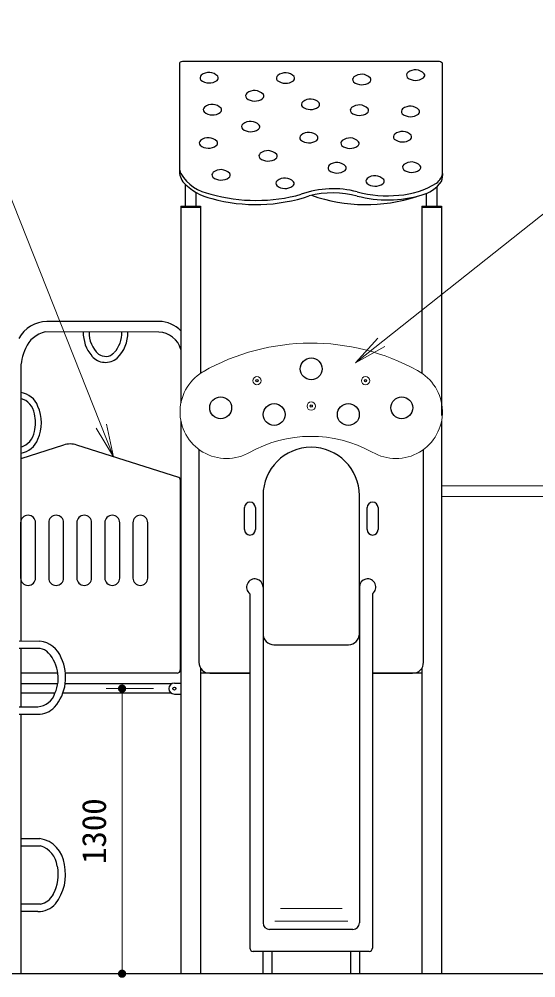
# Model space of a CAD drawing. Units: millimetres at full size, sheet at 1:60; details may follow other scales. Extents: x 900 to 24300, y 900 to 16920.
# Drawn here: x 13637 to 15995, y 3516 to 7887 of the extents above; entities that cross this region are included whole.
import ezdxf
from ezdxf.enums import TextEntityAlignment as Align

# ---------------------------------------------------------------- set-up
doc = ezdxf.new("R2010")
doc.units = ezdxf.units.MM
doc.header["$LTSCALE"] = 60
for name, color, linetype, lineweight in [('D-STR', 1, 'Continuous', 13), ('D-STR-1', 1, 'Continuous', 25), ('D-STR-2', 82, 'Continuous', 13), ('D-STR-3', 251, 'Continuous', 9), ('D-STR-DIM', 7, 'Continuous', 13), ('D-STR-HTXT', 7, 'Continuous', 13)]:
    doc.layers.add(name, color=color, linetype=linetype, lineweight=lineweight)
doc.styles.add('ＭＳ ゴシック', font='')
doc.styles.get('ＭＳ ゴシック').set_extended_font_data('MS Gothic')

# ---------------------------------------------------------------- blocks, each defined once
blk = doc.blocks.new('open_arrow')
at = {"color": 0, "linetype": 'Continuous', "lineweight": -2}
blk.add_lwpolyline([(7.5, 1.25), (0, 0), (7.5, -1.25)], dxfattribs=at)
blk = doc.blocks.new('filled_dot')
at = {"color": 0, "linetype": 'Continuous', "lineweight": -2, "const_width": 1.25}
blk.add_lwpolyline([(-0.625, 0, 1), (0.625, 0, 1)], format="xyb", close=True, dxfattribs=at)

msp = doc.modelspace()

# ---------------------------------------------------------------- linework, layer by layer
at = {"layer": 'D-STR'}
for p, q in [((15564.87, 5759.41), (18450.47, 5759.41)), ((15564.87, 5710.81), (18450.47, 5710.81))]:
    msp.add_line(p, q, dxfattribs=at)
for centre, radius, start, end in [((14970.32, 5410.11), 1000, 61.01409, 119.59366), ((14584.09, 6096.34), 212.5, 117.55617, 300.41617), ((15356.54, 6096.34), 212.5, 239.58383, 62.44383), ((14970.32, 5410.11), 575, 61.01428, 119.75768)]:
    msp.add_arc(centre, radius, start, end, dxfattribs=at)
at = {"layer": 'D-STR-1'}
for p, q in [((15549.32, 7694.77), (14382.58, 7694.28)), ((14369.32, 7686.32), (14369.32, 7210.98)), ((15569.9, 7189.73), (15569.9, 7686.32)), ((14396.02, 7035.11), (14396.02, 7134.38)), ((14444.62, 7035.11), (14444.77, 7097.01)), ((15496.02, 7035.11), (15496.02, 7092.45)), ((15544.62, 7035.11), (15544.62, 7124.09)), ((14375.77, 7035.11), (14375.77, 6138.25)), ((14375.77, 7035.11), (14464.87, 7035.11)), ((14375.77, 7030.61), (14464.87, 7030.61)), ((14464.87, 7035.11), (14464.87, 6272.24)), ((15475.77, 7035.11), (15475.77, 6272.24)), ((15475.77, 7035.11), (15564.87, 7035.11)), ((15475.77, 7030.61), (15564.87, 7030.61)), ((15564.87, 7035.11), (15564.87, 6079.58)), ((14276.63, 6509.05), (13764.09, 6509.05)), ((14275.26, 6460.52), (13756.55, 6461.21)), ((13644.56, 6285.11), (13644.56, 5052.06)), ((14375.77, 6054.42), (14375.77, 3535.11)), ((15564.87, 6054.42), (15564.87, 3535.11)), ((13840, 5945.46), (13644.56, 5883.23)), ((14365.85, 5797.32), (13900.63, 5945.46)), ((14457.82, 5925.42), (14457.82, 4955.11)), ((15482.82, 4955.11), (15482.82, 5925.42)), ((14372.82, 5787.8), (14372.82, 4920.11)), ((14750.32, 5715.11), (14750.32, 5085.11)), ((15190.32, 5085.11), (15190.32, 5715.11)), ((14665.32, 5560.11), (14665.32, 5660.11)), ((14715.32, 5660.11), (14715.32, 5560.11)), ((15225.32, 5560.11), (15225.32, 5660.11)), ((15275.32, 5660.11), (15275.32, 5560.11)), ((13644.32, 5591.11), (13644.32, 5339.11)), ((13712.32, 5339.11), (13712.32, 5591.11)), ((13772.32, 5591.11), (13772.32, 5339.11)), ((13840.32, 5339.11), (13840.32, 5591.11)), ((13900.32, 5591.11), (13900.32, 5339.11)), ((13968.32, 5339.11), (13968.32, 5591.11)), ((14028.32, 5591.11), (14028.32, 5339.11)), ((14096.32, 5339.11), (14096.32, 5591.11)), ((14156.32, 5591.11), (14156.32, 5339.11)), ((14224.32, 5339.11), (14224.32, 5591.11)), ((14750.32, 5297.61), (14750.32, 3767.06)), ((15190.32, 5297.61), (15190.32, 3767.06)), ((14690.32, 5267.61), (14690.32, 3652.11)), ((15250.32, 5267.61), (15250.32, 3652.11)), ((13637.43, 5052.11), (13731.64, 5051.5)), ((14800.32, 5035.11), (15140.32, 5035.11)), ((14800.32, 5035.11), (15140.32, 5035.11)), ((13722.79, 5018.11), (13637.43, 5018.11)), ((13644.56, 5018.11), (13644.56, 4752.11)), ((13814.4, 4905.11), (13644.56, 4905.11)), ((14357.82, 4905.11), (13848.82, 4905.11)), ((14464.87, 4929.51), (14464.87, 3535.11)), ((14690.32, 4905.11), (14464.87, 4905.11)), ((14507.82, 4905.11), (14690.32, 4905.11)), ((15475.77, 4905.11), (15250.32, 4905.11)), ((15250.32, 4905.11), (15432.82, 4905.11)), ((15475.77, 4929.51), (15475.77, 3535.11)), ((13813.74, 4856.46), (13644.56, 4856.46)), ((14332.76, 4856.46), (13847.5, 4856.46)), ((14345.77, 4860.11), (14375.77, 4860.11)), ((13800.99, 4813.76), (13644.56, 4813.76)), ((14332.76, 4813.76), (13836.61, 4813.76)), ((14345.77, 4810.11), (14375.77, 4810.11)), ((13637.43, 4752.11), (13722.79, 4752.11)), ((13637.43, 4718.11), (13722.71, 4718.11)), ((13644.56, 4718.11), (13644.56, 3535.11)), ((13644.56, 4152.11), (13731.64, 4151.5)), ((13644.56, 4118.11), (13734.38, 4117.82)), ((13734.38, 3852.4), (13644.56, 3852.4)), ((13723.36, 3818.1), (13644.56, 3818.11)), ((15160.32, 3737.06), (14780.32, 3737.06)), ((15235.32, 3637.11), (14705.32, 3637.11)), ((14748.97, 3637.11), (14748.97, 3535.11)), ((14791.67, 3535.11), (14791.67, 3637.11)), ((15148.97, 3637.11), (15148.97, 3535.11)), ((15191.67, 3535.11), (15191.67, 3637.11)), ((19066.53, 3535.11), (11787.07, 3535.11))]:
    msp.add_line(p, q, dxfattribs=at)
for centre, radius in [((14970.32, 6292.65), 50), ((14722.63, 6238.78), 5), ((14722.63, 6238.78), 5), ((15218, 6238.78), 5), ((15218, 6238.78), 5), ((14557.17, 6115.26), 50), ((15383.46, 6115.26), 50), ((14801.19, 6084.47), 50), ((14970.32, 6123.1), 5), ((14970.32, 6123.1), 5), ((15139.44, 6084.47), 50), ((14345.77, 4835.11), 6.93)]:
    msp.add_circle(centre, radius, dxfattribs=at)
for centre, radius, start, end in [((14386.34, 7666.26), 28.27, 97.63863, 118.86809), ((15547.17, 7660.26), 34.58, 48.90836, 86.4376), ((14375.4, 7685.51), 6.14, 116.25639, 172.40425), ((15445.8, 7599.88), 55.85, 43.67384, 128.73093), ((14478.28, 7619.58), 15.63, 129.30244, 219.92797), ((14504.52, 7657.7), 61.48, 231.55833, 305.59219), ((14503.32, 7588.1), 55.85, 43.67384, 128.73093), ((14531.22, 7619.13), 14.6, 308.46445, 31.07162), ((14827.22, 7618.16), 15.63, 129.30244, 219.92797), ((14853.46, 7656.28), 61.48, 231.55833, 305.59219), ((14852.27, 7586.68), 55.85, 43.67384, 128.73093), ((14880.16, 7617.72), 14.6, 308.46445, 31.07162), ((15174.87, 7611.43), 15.63, 129.30244, 219.92797), ((15199.92, 7579.95), 55.85, 43.67384, 128.73093), ((15227.81, 7610.99), 14.6, 308.46445, 31.07162), ((15420.76, 7631.35), 15.63, 129.30244, 219.92797), ((15446.99, 7669.48), 61.48, 231.55833, 305.59219), ((15473.7, 7630.91), 14.6, 308.46445, 31.07162), ((14711.51, 7505.61), 55.85, 43.67384, 128.73093), ((15201.11, 7649.55), 61.48, 231.55833, 305.59219), ((14686.46, 7537.09), 15.63, 129.30244, 219.92797), ((14712.7, 7575.21), 61.48, 231.55833, 305.59219), ((14739.4, 7536.64), 14.6, 308.46445, 31.07162), ((14966.51, 7467.13), 55.85, 43.67384, 128.73093), ((14493.43, 7473.84), 15.63, 129.30244, 219.92797), ((14518.48, 7442.37), 55.85, 43.67384, 128.73093), ((14546.37, 7473.4), 14.6, 308.46445, 31.07162), ((14941.46, 7498.61), 15.63, 129.30244, 219.92797), ((14967.7, 7536.73), 61.48, 231.55833, 305.59219), ((14994.4, 7498.17), 14.6, 308.46445, 31.07162), ((15164.09, 7471.55), 15.63, 129.30244, 219.92797), ((15189.14, 7440.07), 55.85, 43.67384, 128.73093), ((15217.03, 7471.11), 14.6, 308.46445, 31.07162), ((15397.31, 7465.68), 15.63, 129.30244, 219.92797), ((15422.35, 7434.2), 55.85, 43.67384, 128.73093), ((14519.67, 7511.97), 61.48, 231.55833, 305.59219), ((15190.33, 7509.67), 61.48, 231.55833, 305.59219), ((15423.54, 7503.8), 61.48, 231.55833, 305.59219), ((15450.25, 7465.24), 14.6, 308.46445, 31.07162), ((14667.9, 7396.96), 15.63, 129.30244, 219.92797), ((14694.14, 7435.08), 61.48, 231.55833, 305.59219), ((14692.94, 7365.49), 55.85, 43.67384, 128.73093), ((14720.84, 7396.52), 14.6, 308.46445, 31.07162), ((14500.13, 7290.78), 55.85, 43.67384, 128.73093), ((14933.72, 7346.44), 15.63, 129.30244, 219.92797), ((14958.77, 7314.96), 55.85, 43.67384, 128.73093), ((14986.66, 7345.99), 14.6, 308.46445, 31.07162), ((15146.15, 7289.62), 55.85, 43.67384, 128.73093), ((15361.01, 7350.65), 15.63, 129.30244, 219.92797), ((15386.06, 7319.18), 55.85, 43.67384, 128.73093), ((15413.95, 7350.21), 14.6, 308.46445, 31.07162), ((14475.09, 7322.26), 15.63, 129.30244, 219.92797), ((14501.33, 7360.38), 61.48, 231.55833, 305.59219), ((14528.03, 7321.81), 14.6, 308.46445, 31.07162), ((14959.96, 7384.56), 61.48, 231.55833, 305.59219), ((15121.11, 7321.1), 15.63, 129.30244, 219.92797), ((15147.35, 7359.22), 61.48, 231.55833, 305.59219), ((15174.05, 7320.66), 14.6, 308.46445, 31.07162), ((15387.25, 7388.78), 61.48, 231.55833, 305.59219), ((14747.34, 7263.29), 15.63, 129.30244, 219.92797), ((14772.39, 7231.81), 55.85, 43.67384, 128.73093), ((14800.28, 7262.84), 14.6, 308.46445, 31.07162), ((14773.58, 7301.41), 61.48, 231.55833, 305.59219), ((15062.51, 7208.88), 15.63, 129.30244, 219.92797), ((15087.56, 7177.41), 55.85, 43.67384, 128.73093), ((15115.45, 7208.44), 14.6, 308.46445, 31.07162), ((15402.68, 7211.62), 15.63, 129.30244, 219.92797), ((15427.72, 7180.15), 55.85, 43.67384, 128.73093), ((15455.62, 7211.18), 14.6, 308.46445, 31.07162), ((14457.28, 7197.42), 88.69, 172.65599, 215.44591), ((14438.57, 7209.72), 69.27, 178.95573, 202.89357), ((14548.99, 7291.83), 205.55, 212.04443, 259.57994), ((14532.83, 7176.66), 15.63, 129.30244, 219.92797), ((14557.87, 7145.18), 55.85, 43.67384, 128.73093), ((14585.77, 7176.22), 14.6, 308.46445, 31.07162), ((15088.75, 7247.01), 61.48, 231.55833, 305.59219), ((15260.67, 7117.3), 55.85, 43.67384, 128.73093), ((15428.91, 7249.75), 61.48, 231.55833, 305.59219), ((15505.34, 7192.83), 64.63, 304.48313, 357.25294), ((15482.1, 7179.94), 88.34, 338.35058, 6.3598), ((14568.12, 7308.38), 244.74, 221.57148, 257.89417), ((14559.06, 7214.78), 61.48, 231.55833, 305.59219), ((14824.62, 7138.36), 15.63, 129.30244, 219.92797), ((14850.86, 7176.48), 61.48, 231.55833, 305.59219), ((14849.67, 7106.88), 55.85, 43.67384, 128.73093), ((14877.56, 7137.92), 14.6, 308.46445, 31.07162), ((15235.62, 7148.78), 15.63, 129.30244, 219.92797), ((15261.86, 7186.9), 61.48, 231.55833, 305.59219), ((15288.56, 7148.34), 14.6, 308.46445, 31.07162), ((15343.05, 7462.52), 379.29, 274.07351, 301.62532), ((15439.34, 7232.63), 151.21, 282.67981, 325.66745), ((14719.43, 7818.75), 758.07, 254.10542, 285.7124), ((14718.66, 7802.3), 760.49, 254.60721, 288.61809), ((15070.06, 6679.03), 434.98, 75.29664, 109.51966), ((15069.25, 6652.98), 441.98, 75.42683, 104.11767), ((15219.49, 7783.89), 742.25, 250.50249, 288.21273), ((15319.8, 7633.98), 552.08, 255.38142, 275.21613), ((15318.63, 7608.37), 545.42, 255.32596, 286.38993), ((13765.77, 6363.45), 145.61, 90.65788, 152.47495), ((14272.98, 6365.25), 143.84, 44.34252, 88.54721), ((13782.38, 6338.88), 125.03, 101.91983, 157.71946), ((14097.89, 6459.32), 168.32, 179.43487, 219.68644), ((14085.44, 6456.49), 128.8, 178.01748, 228.20139), ((13973.18, 6457.01), 133.13, 317.3677, 1.60794), ((13977.59, 6455.71), 155.92, 313.27427, 1.83808), ((14268.97, 6348.88), 111.83, 17.08704, 86.77691), ((13879.68, 6286.71), 235.13, 154.94668, 180.39201), ((14031.18, 6403.97), 81.59, 220.71233, 310.77953), ((14031.8, 6402.52), 52.97, 232.5505, 315.60229), ((13630.73, 6087.3), 98.82, 20.44477, 81.95153), ((13621.09, 6074.16), 86.97, 8.95378, 74.34388), ((13558.59, 6047.11), 180.89, 335.6046, 24.3954), ((13554.64, 6047.11), 157.68, 345.08117, 14.91883), ((13621.09, 6020.05), 86.97, 285.65612, 351.04622), ((13630.73, 6006.91), 98.82, 278.04847, 339.55523), ((13870.32, 5850.17), 100, 72.35458, 107.64542), ((14970.32, 5715.11), 220, 0, 180), ((14362.82, 5787.8), 10, 0, 72.33709), ((14690.32, 5660.11), 25, 0, 180), ((15250.32, 5660.11), 25, 0, 180), ((13678.32, 5591.11), 34, 0, 180), ((13806.32, 5591.11), 34, 0, 180), ((13934.32, 5591.11), 34, 0, 180), ((14062.32, 5591.11), 34, 0, 180), ((14190.32, 5591.11), 34, 0, 180), ((14690.32, 5560.11), 25, 180, 0), ((15250.32, 5560.11), 25, 180, 0), ((13678.32, 5339.11), 34, 180, 0), ((13806.32, 5339.11), 34, 180, 0), ((13934.32, 5339.11), 34, 180, 0), ((14062.32, 5339.11), 34, 180, 0), ((14190.32, 5339.11), 34, 180, 0), ((14712.82, 5297.61), 37.5, 0, 233.1301), ((15227.82, 5297.61), 37.5, 306.8699, 180), ((14800.32, 5085.11), 50, 180, 270), ((14800.32, 5085.11), 50, 180, 270), ((15140.32, 5085.11), 50, 270, 0), ((15140.32, 5085.11), 50, 270, 0), ((13718.15, 4932.83), 119.44, 20.8384, 83.51119), ((13723.86, 4948.54), 69.57, 56.24228, 90.88465), ((13646.66, 4883.07), 169.19, 335.75412, 46.91075), ((13640.88, 4886.4), 208.78, 319.23909, 25.20818), ((14507.82, 4955.11), 50, 180, 270), ((15432.82, 4955.11), 50, 270, 0), ((14357.82, 4920.11), 15, 270, 0), ((14345.77, 4835.11), 25, 90, 270), ((13715.67, 4841.54), 89.71, 274.55012, 341.85007), ((13723.33, 4823.66), 105.56, 269.66686, 315.81098), ((13710.9, 4018.94), 134.18, 5.71534, 81.10693), ((13700.62, 4011.58), 111.47, 7.30323, 72.3698), ((13620.65, 3990.36), 195.45, 331.51644, 10.50945), ((13635.75, 3987.13), 213.5, 321.54015, 12.21541), ((13715.41, 3940.21), 89.84, 282.18972, 330.59833), ((13723.36, 3923.59), 105.48, 269.64977, 318.96818), ((14780.32, 3767.06), 30, 180, 270), ((15160.32, 3767.06), 30, 270, 0), ((14705.32, 3652.11), 15, 180, 270), ((15235.32, 3652.11), 15, 270, 0)]:
    msp.add_arc(centre, radius, start, end, dxfattribs=at)
at = {"layer": 'D-STR-2'}
for centre in [(14722.63, 6238.78), (15218, 6238.78), (14970.32, 6123.1)]:
    msp.add_circle(centre, 19, dxfattribs=at)
at = {"layer": 'D-STR-3'}
for p, q in [((15110.98, 3832.1), (14829.65, 3832.1)), ((15137.15, 3774.05), (14803.48, 3774.05))]:
    msp.add_line(p, q, dxfattribs=at)
at = {"layer": 'D-STR-DIM'}
for p, q in [((14249.77, 4835.11), (14035.15, 4835.11)), ((14107.15, 4835.11), (14107.15, 3535.11)), ((14249.77, 3535.11), (14035.15, 3535.11))]:
    msp.add_line(p, q, dxfattribs=at)
at = {"layer": 'D-STR-HTXT'}
for points in [[(14067.87, 5892.21), (13274.83, 7887), (13254.83, 7887), (11819.03, 7887), (12536.93, 7887)], [(15172.41, 6320.34), (16061.39, 7024.55), (16081.39, 7024.55), (17893.39, 7024.55), (16987.39, 7024.55)]]:
    msp.add_lwpolyline(points, dxfattribs=at)

# ---------------------------------------------------------------- block references
at = {"layer": 'D-STR-DIM', "xscale": 15, "yscale": 15}
for p, rotation in [((14107.15, 4835.11), 270), ((14107.15, 3535.11), 90)]:
    msp.add_blockref('filled_dot', p, dxfattribs=dict(at, rotation=rotation))
at = {"layer": 'D-STR-HTXT', "xscale": 20, "yscale": 20}
for p, rotation in [((15172.41, 6320.34), 38.4), ((14067.87, 5892.21), 111.7)]:
    msp.add_blockref('open_arrow', p, dxfattribs=dict(at, rotation=rotation))

# ---------------------------------------------------------------- texts
at = {"layer": 'D-STR-DIM', "style": 'ＭＳ ゴシック'}
msp.add_text('1300', height=110, rotation=90, dxfattribs=at).set_placement((13978.89, 4185.11), align=Align.MIDDLE_CENTER)

doc.saveas('drawing.dxf')
